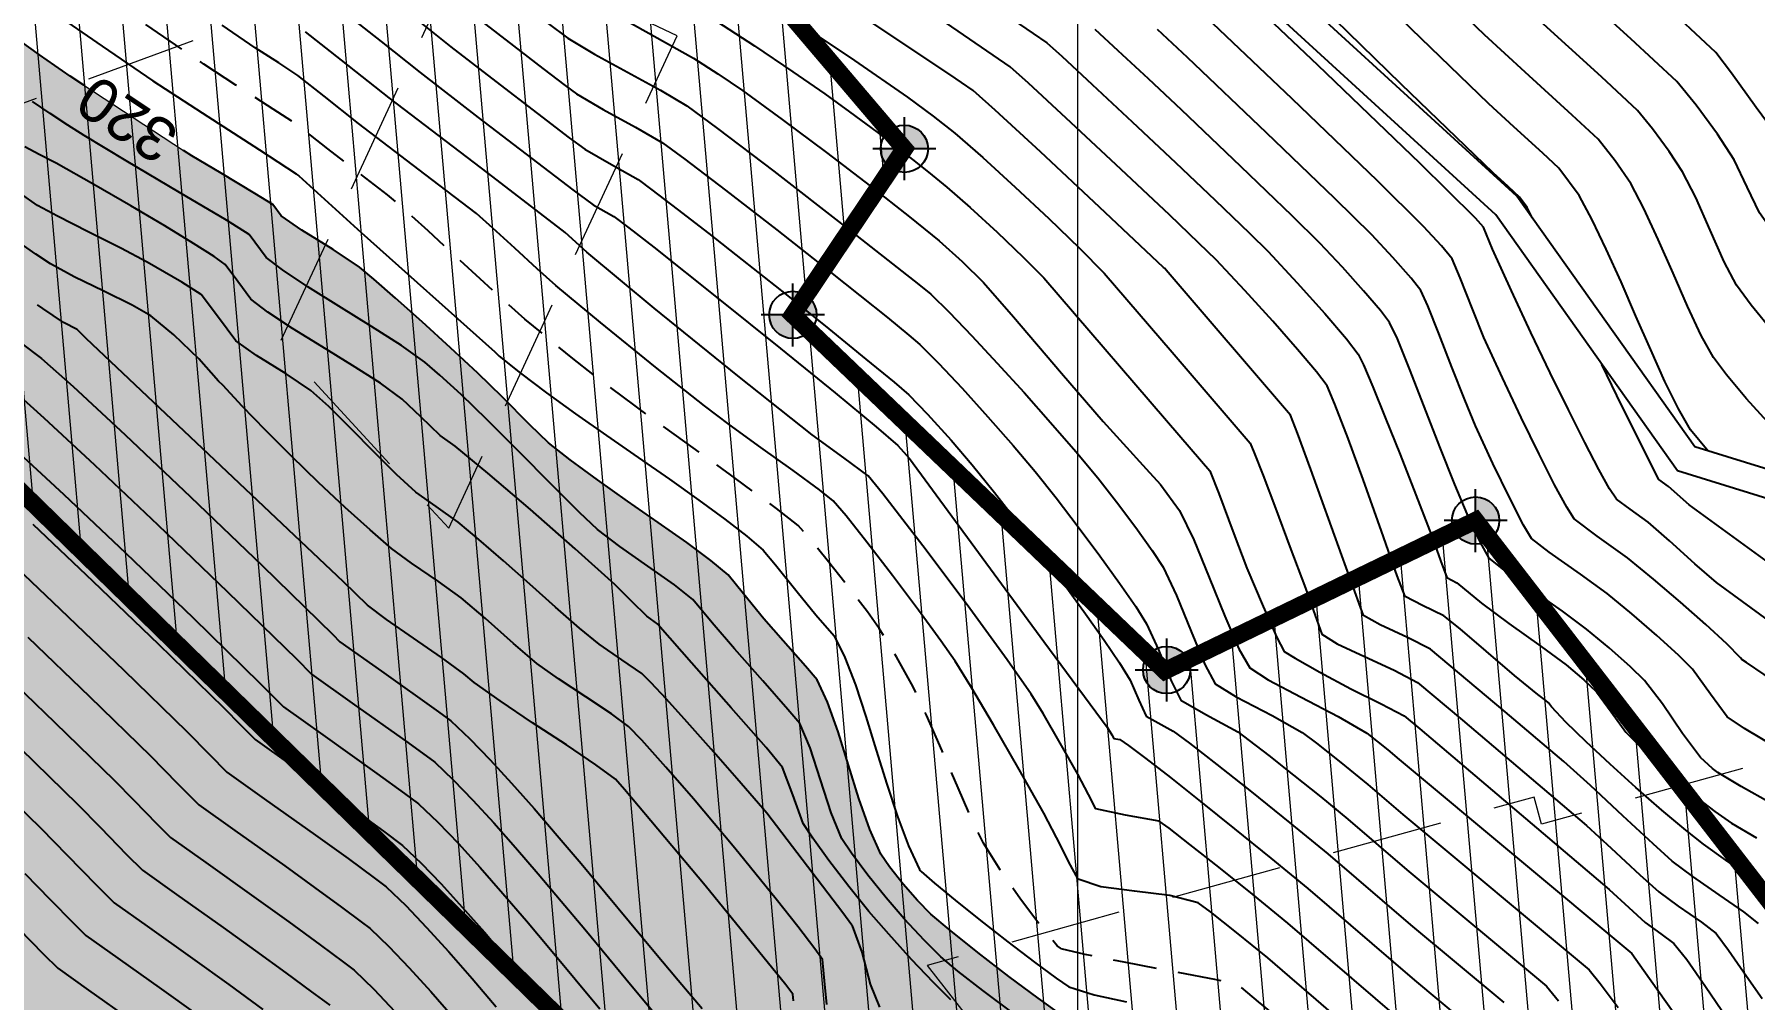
# Model space of a CAD drawing. Header units: metres. Extents: x 62264 to 62602, y 108404 to 109101.
# Drawn here: x 62370.22 to 62419.33, y 108709.6 to 108737.16 of the extents above; entities that cross this region are included whole.
import ezdxf
from ezdxf.enums import TextEntityAlignment as Align

# ---------------------------------------------------------------- set-up
doc = ezdxf.new("R2010")
doc.units = ezdxf.units.M
doc.header["$MEASUREMENT"] = 0
doc.linetypes.add('NASCOSTA', pattern=[9.525, 6.35, -3.175])
doc.linetypes.add('TRATTEGGIATA2', pattern=[0.375, 0.25, -0.125])
for name, color, linetype, lineweight in [('0__Symbol', 7, 'Continuous', 25), ('0_Col__Red_0.50', 14, 'Continuous', 50), ('0_Hatch', 2, 'Continuous', 9)]:
    doc.layers.add(name, color=color, linetype=linetype, lineweight=lineweight)
for name, color, linetype in [('colore lago', 131, 'Continuous'), ('coordinate', 2, 'Continuous'), ('curve livello 1m', 2, 'Continuous'), ('curve livello 5m', 7, 'Continuous'), ('LIN018CO', 6, 'Continuous'), ('LINCOLO-ROSSO-025', 10, 'Continuous'), ('Strade', 7, 'Continuous')]:
    doc.layers.add(name, color=color, linetype=linetype)
doc.layers.add('Colori bordi', color=5, linetype='Continuous', plot=False)
doc.styles.add('ARIAL', font='arial.ttf')

# ---------------------------------------------------------------- blocks, each defined once
blk = doc.blocks.new('CONTORNO')
at = {"layer": 'LINCOLO-ROSSO-025', "linetype": 'NASCOSTA', "lineweight": 0, "ltscale": 0.5, "flags": 128}
blk.add_lwpolyline([(26.165, -94.334), (25.446, -93.474), (-6.877, 42.135), (-4.985, 41.623), (-4.907, 41.912), (-5.109, 41.967), (-4.481, 44.283), (-5.968, 44.686), (9.426, 101.471, 0.76503), (-27.561, 123.114), (-31.83, 118.918, 0.278191), (-69.079, 126.141), (-85.83, 120.005), (-86.105, 120.756), (-102.99, 114.571), (-98.153, 109.314), (-85.2, 114.059), (-84.427, 113.219), (-89.144, 103.05), (-84.307, 97.793), (-77.785, 111.855), (-78.51, 112.191), (-77.184, 115.052, -0.198912), (-74.368, 117.643), (-67.474, 120.163, -0.281645), (-36.074, 114.45, 0.175507), (-40.663, 100.044), (-40.374, 92.645, 0.034114), (-43.469, 92.01), (-53.105, 89.338), (-53.319, 90.109), (-70.647, 85.303), (-66.249, 79.674), (-52.956, 83.36), (-52.253, 82.461), (-57.773, 72.704), (-53.908, 67.757), (-53.375, 67.075), (-47.588, 77.303), (-45.683, 80.67), (-46.38, 81.064), (-46.314, 81.181, -0.14195), (-42.731, 84.682), (-41.604, 85.286, -0.165813), (-34.47, 86.461, -0.072308), (-29.805, 84.968), (-22.578, 81.44), (16.586, -82.868), (15.866, -82.007), (19.27, -96.287), (18.407, -96.98), (19.153, -100.108), (27.051, -106.511), (29.932, -105.824), (28.44, -103.877), (26.165, -94.334)], format="xyb", close=True, dxfattribs=at)
blk = doc.blocks.new('LEV_PLAN')
h = blk.add_hatch(color=256)
h.dxf.hatch_style = 1
h.paths.add_polyline_path([(-0.135, 0), (0, 0), (0, 0.135, 0.414214)])
h.paths.add_polyline_path([(0, 0), (0, -0.135, 0.414214), (0.135, 0)])
for p, q in [((0, -0.18), (0, 0.18)), ((-0.18, 0), (0.18, 0))]:
    blk.add_line(p, q)
blk.add_circle((0, 0), 0.135)
at = {"lineweight": 30, "flags": 106}
blk.add_attdef('VALUE', text='', height=0.25, dxfattribs=at).set_placement((0, 0.3), align=Align.BOTTOM_CENTER)

msp = doc.modelspace()

# ---------------------------------------------------------------- hatches: boundary and pattern name
at = {"layer": '0_Hatch'}
h = msp.add_hatch(dxfattribs=at)
h.set_pattern_fill('ANSI31', color=80, scale=10, angle=50)
h.paths.add_polyline_path([(62461.573, 108657.106), (62469.287, 108673.52), (62447.136, 108677.206), (62422.066, 108695.24), (62427.603, 108702.225), (62411.363, 108723.278), (62402.491, 108718.984), (62391.87, 108729.152), (62395.054, 108733.894), (62378.537, 108753.334), (62360.975, 108748.063), (62354.234, 108739.358), (62410.968, 108683.883), (62448.728, 108660.35), (62450.64, 108661.812), (62451.148, 108664.314), (62456.414, 108662.941), (62458.266, 108662.184), (62459.322, 108661.386), (62460.2, 108659.93)])
at = {"layer": 'colore lago', "linetype": 'Continuous', "lineweight": 0}
msp.add_hatch(color=256, dxfattribs=at).paths.add_polyline_path([(62424.984, 108653.069), (62419.433, 108652.547), (62413.953, 108651.637), (62408.529, 108650.359), (62403.21, 108648.764), (62398.021, 108646.797), (62392.955, 108644.487), (62388.067, 108641.873), (62383.347, 108638.914), (62379.143, 108635.919), (62374.987, 108632.528), (62370.912, 108628.752), (62367.864, 108625.55), (62364.577, 108621.72), (62361.992, 108618.302), (62358.884, 108613.699), (62356.087, 108608.883), (62353.615, 108603.924), (62351.491, 108598.79), (62349.698, 108593.52), (62348.257, 108588.148), (62347.162, 108582.699), (62346.433, 108577.206), (62346.076, 108571.827), (62346.067, 108566.27), (62346.414, 108560.708), (62347.156, 108555.214), (62348.241, 108549.757), (62349.108, 108546.543), (62347.868, 108543.897), (62343.805, 108542.34), (62343.071, 108542.931), (62342.215, 108543.399), (62341.494, 108543.605), (62340.731, 108543.397), (62339.788, 108542.895), (62338.814, 108542.367), (62337.958, 108542.081), (62337.463, 108542.167), (62336.538, 108542.374), (62334.253, 108542.969), (62331.322, 108543.785), (62328.139, 108544.685), (62325.098, 108545.533), (62322.593, 108546.195), (62321.848, 108546.361), (62320.984, 108546.545), (62320.474, 108546.666), (62319.859, 108546.963), (62319.103, 108547.335), (62317.961, 108547.824), (62316.581, 108548.386), (62315.066, 108548.989), (62313.523, 108549.599), (62312.055, 108550.183), (62310.769, 108550.711), (62309.769, 108551.147), (62309.112, 108551.475), (62308.074, 108552.131), (62305.134, 108553.829), (62301.974, 108555.846), (62300, 108557.145), (62300, 108746.102), (62331.882, 108763.679), (62334.507, 108761.512), (62338.392, 108758.6), (62343.084, 108755.721), (62348.103, 108752.428), (62352.959, 108748.821), (62356.982, 108746.672), (62361.491, 108743.204), (62364.809, 108741.018), (62364.85, 108740.982), (62366.701, 108739.452), (62368.7, 108737.832), (62369.305, 108737.355), (62369.749, 108737.014), (62370.359, 108736.582), (62371.24, 108735.973), (62371.627, 108735.711), (62374.472, 108733.847), (62374.708, 108733.696), (62375.544, 108733.194), (62376.513, 108732.622), (62377.024, 108732.307), (62377.264, 108731.984), (62377.853, 108731.572), (62378.743, 108731.016), (62379.493, 108730.514), (62379.904, 108730.173), (62380.53, 108729.628), (62381.289, 108728.95), (62382.099, 108728.213), (62382.879, 108727.488), (62383.568, 108726.81), (62384.361, 108726.013), (62384.891, 108725.5), (62385.513, 108725.007), (62386.29, 108724.44), (62387.153, 108723.834), (62388.028, 108723.224), (62388.845, 108722.646), (62389.533, 108722.136), (62390.019, 108721.728), (62390.461, 108721.189), (62391.046, 108720.467), (62391.593, 108719.84), (62392.228, 108719.121), (62392.561, 108718.731), (62392.862, 108718.087), (62393.16, 108717.245), (62393.458, 108716.296), (62393.758, 108715.335), (62394.064, 108714.455), (62394.378, 108713.747), (62394.629, 108713.387), (62395.018, 108712.892), (62395.432, 108712.426), (62395.814, 108712.034), (62396.33, 108711.596), (62397.152, 108710.938), (62398.032, 108710.258), (62398.87, 108709.636), (62399.584, 108709.126), (62399.96, 108708.881), (62400.685, 108708.661), (62401.612, 108708.484), (62402.549, 108708.306), (62403.305, 108708.084), (62403.979, 108707.68), (62404.973, 108707.002), (62405.674, 108706.477), (62406.299, 108705.979), (62406.659, 108705.658), (62407.074, 108705.014), (62407.565, 108704.234), (62408.06, 108703.631), (62408.444, 108703.148), (62408.613, 108702.358), (62408.809, 108701.374), (62409.055, 108700.585), (62409.399, 108699.598), (62409.737, 108698.707), (62410.053, 108697.961), (62410.417, 108697.156), (62410.768, 108696.423), (62411.044, 108695.894), (62411.352, 108695.436), (62411.941, 108694.585), (62412.688, 108693.536), (62413.24, 108692.756), (62413.64, 108692.028), (62414.101, 108691.1), (62414.582, 108690.096), (62415.042, 108689.143), (62415.44, 108688.363), (62415.735, 108687.883), (62416.22, 108687.475), (62417.091, 108686.877), (62417.986, 108686.309), (62418.762, 108685.857), (62419.277, 108685.61), (62419.98, 108685.523), (62420.747, 108685.436), (62421.269, 108685.254), (62422.042, 108684.935), (62422.834, 108684.575), (62423.302, 108684.318), (62424.281, 108683.305), (62425.656, 108681.875), (62426.449, 108681.066), (62427.156, 108680.351), (62427.673, 108679.833), (62427.895, 108679.62), (62428.432, 108679.384), (62429.04, 108678.92), (62429.869, 108678.212), (62430.484, 108677.629), (62430.843, 108677.243), (62431.218, 108676.364), (62431.557, 108675.296), (62431.913, 108674.527), (62432.355, 108674.247), (62432.858, 108673.942), (62433.455, 108673.231), (62434.097, 108672.326), (62434.701, 108671.601), (62435.197, 108671.28), (62435.685, 108671.01), (62436.144, 108670.755), (62436.707, 108670.388), (62437.492, 108669.855), (62438.358, 108669.253), (62439.162, 108668.678), (62440.078, 108667.996), (62441.13, 108667.19), (62442.002, 108666.501), (62442.908, 108665.758), (62443.789, 108665.021), (62444.562, 108664.359), (62445.144, 108663.844), (62445.453, 108663.547), (62446.014, 108662.665), (62446.501, 108661.941), (62447.153, 108661.7), (62448.876, 108661.081), (62447.183, 108652.749), (62446.943, 108651.566), (62441.595, 108652.495), (62436.09, 108653.04), (62430.527, 108653.236)])

# ---------------------------------------------------------------- linework, layer by layer
at = {"layer": '0_Col__Red_0.50', "color": 80, "const_width": 0.5}
msp.add_lwpolyline([(62461.573, 108657.106), (62469.287, 108673.52), (62447.136, 108677.206), (62422.066, 108695.24), (62427.603, 108702.225), (62411.363, 108723.278), (62402.491, 108718.984), (62391.87, 108729.152), (62395.054, 108733.894), (62378.537, 108753.334), (62360.975, 108748.063), (62354.234, 108739.358), (62410.968, 108683.883), (62448.728, 108660.35), (62450.64, 108661.812), (62451.148, 108664.314), (62456.414, 108662.941), (62458.266, 108662.184), (62459.322, 108661.386), (62460.2, 108659.93), (62461.573, 108657.106)], dxfattribs=at)
at = {"layer": 'Colori bordi', "linetype": 'Continuous', "lineweight": 0, "flags": 128}
msp.add_lwpolyline([(62369.749, 108737.014), (62370.359, 108736.582), (62371.24, 108735.973), (62371.627, 108735.711), (62374.472, 108733.847), (62374.708, 108733.696), (62375.544, 108733.194), (62376.513, 108732.622), (62377.024, 108732.307), (62377.264, 108731.984), (62377.853, 108731.572), (62378.743, 108731.016), (62379.493, 108730.514), (62379.904, 108730.173), (62380.53, 108729.628), (62381.289, 108728.95), (62382.099, 108728.213), (62382.879, 108727.488), (62383.568, 108726.81), (62384.361, 108726.013), (62384.891, 108725.5), (62385.513, 108725.007), (62386.29, 108724.44), (62387.153, 108723.834), (62388.028, 108723.224), (62388.845, 108722.646), (62389.533, 108722.136), (62390.019, 108721.728), (62390.019, 108721.728), (62390.461, 108721.189), (62391.046, 108720.467), (62391.593, 108719.84), (62392.228, 108719.121), (62392.561, 108718.731), (62392.862, 108718.087), (62393.16, 108717.245), (62393.458, 108716.296), (62393.758, 108715.335), (62394.064, 108714.455), (62394.378, 108713.747), (62394.629, 108713.387), (62395.018, 108712.892), (62395.432, 108712.426), (62395.814, 108712.034), (62396.33, 108711.596), (62397.152, 108710.938), (62398.032, 108710.258), (62398.87, 108709.636), (62399.584, 108709.126)], dxfattribs=at)
at = {"layer": 'coordinate', "linetype": 'Continuous', "lineweight": 0}
msp.add_line((62400, 108767.618), (62400, 108626.056), dxfattribs=at)
at = {"layer": 'curve livello 1m', "color": 152, "linetype": 'TRATTEGGIATA2', "ltscale": 5, "flags": 128}
msp.add_lwpolyline([(62449.409, 108663.703), (62444.734, 108667.217), (62444.734, 108667.217), (62443.954, 108667.783), (62443.429, 108668.028), (62442.969, 108668.248), (62442.969, 108668.248), (62442.47, 108668.783), (62441.977, 108669.175), (62441.124, 108669.816), (62440.102, 108670.575), (62439.103, 108671.321), (62438.32, 108671.922), (62438.32, 108671.922), (62437.534, 108672.562), (62437.08, 108672.956), (62437.08, 108672.956), (62436.692, 108673.419), (62436.139, 108674.141), (62435.492, 108675.027), (62434.819, 108675.983), (62434.191, 108676.913), (62434.191, 108676.913), (62434.183, 108676.926), (62434.135, 108676.968), (62433.554, 108677.536), (62432.857, 108678.242), (62432.184, 108678.923), (62431.677, 108679.412), (62431.677, 108679.412), (62430.841, 108680.147), (62429.964, 108680.89), (62429.133, 108681.568), (62428.437, 108682.108), (62427.967, 108682.438), (62427.967, 108682.438), (62427.85, 108682.49), (62427.362, 108682.981), (62426.953, 108683.405), (62426.568, 108683.805), (62426.568, 108683.805), (62425.763, 108684.619), (62425.037, 108685.346), (62424.499, 108685.878), (62424.256, 108686.107), (62424.256, 108686.107), (62423.838, 108686.33), (62423.033, 108686.718), (62422.083, 108687.153), (62422.083, 108687.153), (62421.201, 108687.532), (62420.659, 108687.741), (62420.659, 108687.741), (62419.96, 108687.849), (62419.097, 108687.916), (62418.267, 108687.984), (62417.665, 108688.094), (62417.665, 108688.094), (62417.563, 108688.156), (62417.547, 108688.17), (62417.258, 108688.62), (62416.882, 108689.325), (62416.442, 108690.213), (62415.962, 108691.213), (62415.465, 108692.25), (62414.976, 108693.254), (62414.519, 108694.151), (62414.116, 108694.869), (62414.116, 108694.869), (62413.888, 108695.19), (62413.731, 108695.42), (62413.447, 108696.014), (62412.957, 108697.086), (62412.957, 108697.086), (62412.542, 108698.014), (62412.149, 108698.906), (62411.838, 108699.625), (62411.669, 108700.032), (62411.669, 108700.032), (62411.493, 108700.551), (62411.338, 108701.075), (62411.338, 108701.075), (62411.14, 108702.019), (62410.936, 108703.116), (62410.783, 108703.767), (62410.783, 108703.767), (62410.46, 108704.208), (62409.848, 108704.939), (62409.171, 108705.744), (62408.647, 108706.405), (62408.195, 108707.116), (62407.772, 108707.467), (62406.911, 108708.146), (62405.935, 108708.914), (62405.164, 108709.532), (62404.859, 108709.794), (62404.558, 108710.033), (62403.965, 108710.163), (62402.733, 108710.397), (62401.329, 108710.662), (62400.217, 108710.883), (62399.534, 108711.046), (62399.508, 108711.064), (62399.419, 108711.135), (62398.941, 108711.7), (62398.366, 108712.469), (62397.791, 108713.304), (62397.315, 108714.068), (62396.999, 108714.708), (62396.588, 108715.641), (62396.135, 108716.7), (62395.69, 108717.718), (62395.307, 108718.531), (62394.833, 108719.384), (62394.335, 108720.199), (62394, 108720.666), (62393.527, 108721.291), (62392.891, 108722.096), (62392.334, 108722.781), (62392.022, 108723.139), (62391.403, 108723.624), (62390.228, 108724.482), (62388.787, 108725.522), (62387.371, 108726.549), (62386.269, 108727.371), (62385.592, 108727.906), (62384.834, 108728.52), (62384.222, 108729.031), (62383.639, 108729.546), (62382.938, 108730.185), (62382.188, 108730.877), (62381.454, 108731.553), (62380.802, 108732.145), (62380.301, 108732.582), (62379.555, 108733.154), (62378.591, 108733.891), (62378.094, 108734.284), (62377.713, 108734.585), (62377.036, 108735.03), (62375.97, 108735.715), (62375.055, 108736.311), (62373.009, 108737.706), (62371.181, 108738.986), (62370.681, 108739.355), (62370.133, 108739.77), (62369.655, 108740.145), (62369.247, 108740.473), (62368.148, 108741.404), (62366.867, 108742.513), (62365.789, 108743.468)], dxfattribs=at)
at = {"layer": 'curve livello 1m', "flags": 128}
for points in [[(62394.831, 108739.866), (62399.124, 108736.918), (62399.55, 108736.536), (62400.418, 108735.733), (62401.556, 108734.669), (62402.793, 108733.504), (62402.793, 108733.504), (62403.928, 108732.424), (62404.908, 108731.482), (62405.439, 108730.96), (62405.439, 108730.96), (62406.269, 108730.071), (62407.055, 108729.195), (62407.677, 108728.469), (62408.014, 108728.03), (62408.014, 108728.03), (62408.16, 108727.723), (62408.427, 108727.095), (62408.786, 108726.219), (62409.206, 108725.168), (62409.66, 108724.013), (62410.118, 108722.827), (62410.118, 108722.827), (62410.365, 108722.137), (62410.543, 108721.648), (62410.543, 108721.648), (62410.831, 108721.503), (62411.532, 108720.915), (62412.313, 108720.342), (62413.237, 108719.685), (62413.949, 108719.159), (62413.949, 108719.159), (62414.456, 108718.73), (62414.817, 108718.39), (62414.817, 108718.39), (62415.234, 108717.817), (62415.656, 108717.233), (62415.656, 108717.233), (62416.197, 108716.689), (62416.971, 108715.978), (62417.745, 108715.313), (62417.745, 108715.313), (62418.195, 108714.972), (62418.674, 108714.639), (62418.674, 108714.639), (62419.386, 108714.218)], [(62419.723, 108720.422), (62418.238, 108721.505), (62417.618, 108722.045), (62416.903, 108722.697), (62416.286, 108723.234), (62415.777, 108723.6), (62415.385, 108723.889), (62415.189, 108724.187), (62414.88, 108724.739), (62414.481, 108725.503), (62414.011, 108726.436), (62413.492, 108727.497), (62412.943, 108728.644), (62412.387, 108729.835), (62411.843, 108731.028), (62411.588, 108731.657), (62411.36, 108731.918), (62409.777, 108733.475), (62406.856, 108736.284), (62403.472, 108739.503)], [(62429.349, 108721.53), (62429.122, 108721.802), (62428.82, 108722.171), (62428.768, 108722.239), (62428.29, 108722.793), (62427.74, 108723.399), (62427.285, 108723.87), (62426.721, 108724.438), (62426.218, 108724.932), (62423.681, 108727.249), (62422.979, 108727.894), (62422.315, 108728.608), (62421.618, 108729.391), (62420.936, 108730.187), (62420.318, 108730.936), (62419.813, 108731.582), (62419.47, 108732.065), (62419.117, 108732.801), (62418.75, 108733.581), (62418.265, 108734.316), (62417.656, 108735.144), (62417.105, 108735.818), (62415.794, 108737.039), (62413.415, 108739.201)], [(62412.978, 108731.925), (62412.838, 108732.219), (62412.621, 108732.515), (62412.296, 108732.814), (62411.861, 108733.211), (62409.24, 108735.742), (62406.218, 108738.691)], [(62421.922, 108724.052), (62419.695, 108726.1), (62419.098, 108726.757), (62418.527, 108727.436), (62418.154, 108727.932), (62417.807, 108728.562), (62417.416, 108729.398), (62417, 108730.344), (62416.579, 108731.306), (62416.17, 108732.189), (62415.794, 108732.9), (62415.349, 108733.552), (62414.863, 108734.166), (62414.121, 108734.858), (62412.774, 108736.082), (62411.614, 108737.147), (62409.805, 108738.892)], [(62420.107, 108718.54), (62419.096, 108719.225), (62418.966, 108719.305), (62418.927, 108719.359), (62418.533, 108719.754), (62417.935, 108720.306), (62417.213, 108720.946), (62416.443, 108721.605), (62415.702, 108722.215), (62414.838, 108722.836), (62414.173, 108723.327), (62413.964, 108723.658), (62413.619, 108724.298), (62413.175, 108725.175), (62412.667, 108726.217), (62412.131, 108727.352), (62411.602, 108728.508), (62411.283, 108729.292), (62410.927, 108730.207), (62410.695, 108730.75), (62410.391, 108731.119), (62409.879, 108731.678), (62408.56, 108732.976), (62406.124, 108735.319), (62403.302, 108738.003)], [(62432.841, 108719.602), (62431.397, 108721.289), (62431.397, 108721.289), (62430.521, 108722.336), (62429.847, 108723.161), (62429.731, 108723.313), (62429.271, 108723.856), (62428.663, 108724.549), (62428.015, 108725.272), (62427.434, 108725.903), (62424.656, 108728.702), (62424.45, 108728.904), (62423.673, 108729.809), (62422.215, 108731.548), (62420.513, 108733.599), (62419.994, 108734.239), (62419.376, 108735.076), (62418.67, 108736.054), (62418.226, 108736.644), (62416.631, 108738.13)], [(62370.713, 108737.811), (62372.146, 108736.821), (62373.593, 108735.84), (62373.593, 108735.84), (62375.001, 108734.923), (62376.643, 108733.869), (62377.685, 108733.183), (62377.685, 108733.183), (62377.712, 108733.161), (62377.765, 108733.121), (62379.549, 108731.505), (62383.363, 108728.098), (62383.488, 108727.975), (62384.098, 108727.482), (62384.836, 108726.927), (62385.666, 108726.33), (62386.551, 108725.707), (62387.457, 108725.077), (62388.346, 108724.456), (62389.183, 108723.864), (62389.931, 108723.318), (62390.556, 108722.835), (62391.021, 108722.433), (62391.021, 108722.433), (62391.372, 108722.011), (62391.989, 108721.243), (62392.528, 108720.582), (62392.528, 108720.582), (62393.052, 108719.982), (62393.355, 108719.365), (62393.655, 108718.581), (62393.954, 108717.683), (62394.253, 108716.722), (62394.554, 108715.751), (62394.859, 108714.824), (62395.169, 108713.992), (62395.485, 108713.308), (62395.485, 108713.308), (62395.506, 108713.281), (62395.531, 108713.254), (62395.91, 108712.925), (62396.501, 108712.439), (62397.226, 108711.858), (62398.009, 108711.245), (62398.77, 108710.661), (62398.77, 108710.661), (62399.39, 108710.205), (62399.747, 108709.963), (62399.747, 108709.963), (62400.473, 108709.728), (62401.4, 108709.536)], [(62381.247, 108737.488), (62382.105, 108736.807), (62382.105, 108736.807), (62383.39, 108735.812), (62384.575, 108734.901), (62385.482, 108734.212), (62385.931, 108733.88), (62385.931, 108733.88), (62386.694, 108733.446), (62387.453, 108733.013), (62387.453, 108733.013), (62387.848, 108732.724), (62388.567, 108732.175), (62389.472, 108731.474), (62390.425, 108730.726), (62390.425, 108730.726), (62391.677, 108729.731), (62392.893, 108728.754), (62393.958, 108727.889), (62394.759, 108727.228), (62395.181, 108726.865), (62395.181, 108726.865), (62395.717, 108726.316), (62396.388, 108725.576), (62396.994, 108724.867), (62396.994, 108724.867), (62397.627, 108724.078), (62398.293, 108723.222), (62398.965, 108722.336), (62399.618, 108721.456), (62400.225, 108720.618), (62400.758, 108719.858), (62401.193, 108719.211), (62401.503, 108718.715), (62401.503, 108718.715), (62401.749, 108718.149), (62401.962, 108717.687), (62401.962, 108717.687), (62402.727, 108717.26), (62403.194, 108716.918), (62403.975, 108716.312), (62404.965, 108715.527), (62406.057, 108714.648), (62407.145, 108713.758), (62407.145, 108713.758), (62409.508, 108711.73), (62412.168, 108709.51)], [(62382.984, 108737.537), (62383.892, 108736.833), (62384.73, 108736.189), (62385.371, 108735.701), (62385.689, 108735.467), (62385.689, 108735.467), (62386.459, 108735.016), (62387.382, 108734.515), (62388.148, 108734.066), (62388.148, 108734.066), (62388.785, 108733.6), (62389.947, 108732.713), (62391.41, 108731.579), (62392.948, 108730.372), (62392.948, 108730.372), (62393.785, 108729.706), (62394.568, 108729.074), (62395.178, 108728.575), (62395.494, 108728.305), (62395.494, 108728.305), (62396.027, 108727.772), (62396.702, 108727.056), (62397.438, 108726.244), (62398.159, 108725.423), (62398.784, 108724.68), (62398.784, 108724.68), (62399.386, 108723.925), (62400.019, 108723.101), (62400.639, 108722.269), (62401.2, 108721.49), (62401.659, 108720.824), (62401.971, 108720.331), (62401.971, 108720.331), (62402.312, 108719.584), (62402.668, 108718.699), (62402.946, 108718.148), (62402.946, 108718.148), (62403.661, 108717.74), (62404.571, 108717.243), (62404.571, 108717.243), (62404.903, 108716.999), (62405.459, 108716.568), (62406.164, 108716.009), (62406.942, 108715.383), (62407.717, 108714.749), (62407.717, 108714.749), (62409.399, 108713.305), (62413.385, 108709.979), (62413.726, 108709.561)], [(62386.872, 108737.691), (62389.034, 108736.48), (62389.728, 108736.035), (62390.43, 108735.557), (62390.43, 108735.557), (62391.566, 108734.732), (62392.83, 108733.788), (62394.088, 108732.827), (62395.204, 108731.952), (62396.045, 108731.267), (62396.045, 108731.267), (62396.702, 108730.675), (62397.316, 108730.077), (62397.316, 108730.077), (62398.168, 108729.099), (62399.54, 108727.488), (62400.731, 108726.105), (62400.731, 108726.105), (62401.298, 108725.479), (62401.959, 108724.757), (62402.363, 108724.307), (62402.363, 108724.307), (62402.907, 108723.564), (62403.314, 108722.731), (62403.76, 108721.654), (62404.203, 108720.545), (62404.602, 108719.614), (62404.914, 108719.072), (62404.914, 108719.072), (62405.437, 108718.732), (62406.387, 108718.231), (62407.436, 108717.684), (62408.258, 108717.208), (62408.258, 108717.208), (62408.86, 108716.731), (62409.181, 108716.455), (62415.82, 108710.916), (62415.823, 108710.912), (62416.164, 108710.432), (62419.726, 108705.408)], [(62391.824, 108737.628), (62393.633, 108736.416), (62395.143, 108735.37), (62395.143, 108735.37), (62395.873, 108734.828), (62396.492, 108734.339), (62396.492, 108734.339), (62397.29, 108733.642), (62398.218, 108732.799), (62399.174, 108731.904), (62400.056, 108731.054), (62400.76, 108730.345), (62400.76, 108730.345), (62402.698, 108728.091), (62404.926, 108725.49), (62405.041, 108725.213), (62405.294, 108724.56), (62405.647, 108723.631), (62406.063, 108722.525), (62406.503, 108721.342), (62406.503, 108721.342), (62406.781, 108720.568), (62406.976, 108720.031), (62406.976, 108720.031), (62407.415, 108719.758), (62408.191, 108719.396), (62409.041, 108719.006), (62409.704, 108718.651), (62409.704, 108718.651), (62410.992, 108717.572), (62414.532, 108714.567), (62415.238, 108713.921), (62416.052, 108713.162), (62416.592, 108712.674), (62416.592, 108712.674), (62417.15, 108712.265), (62417.81, 108711.805), (62418.232, 108711.484), (62418.232, 108711.484), (62418.587, 108711.007), (62419.093, 108710.262), (62419.545, 108709.632)], [(62419.437, 108711.767), (62419.017, 108712.099), (62418.322, 108712.586), (62417.57, 108713.111), (62416.977, 108713.554), (62416.429, 108714.043), (62415.57, 108714.841), (62414.641, 108715.706), (62413.884, 108716.396), (62412.211, 108717.816), (62410.08, 108719.602), (62409.421, 108719.942), (62408.637, 108720.298), (62408.165, 108720.57), (62407.545, 108722.279), (62406.663, 108724.74), (62406.274, 108725.775), (62406.075, 108726.283), (62402.584, 108730.36), (62402.478, 108730.481), (62402.453, 108730.505), (62400.622, 108732.23), (62398.936, 108733.806), (62397.651, 108734.995), (62397.02, 108735.56), (62396.354, 108736.017), (62393.652, 108737.82)], [(62419.865, 108712.741), (62419.066, 108713.196), (62418.505, 108713.578), (62417.874, 108714.037), (62417.361, 108714.433), (62416.676, 108715.009), (62415.939, 108715.654), (62415.202, 108716.321), (62414.518, 108716.96), (62413.942, 108717.522), (62413.526, 108717.959), (62413.447, 108718.068), (62413.365, 108718.14), (62413.137, 108718.305), (62412.475, 108718.852), (62411.665, 108719.547), (62410.92, 108720.183), (62410.455, 108720.552), (62409.844, 108720.853), (62409.354, 108721.109), (62409.127, 108721.694), (62408.673, 108722.977), (62408.153, 108724.454), (62407.729, 108725.618), (62407.344, 108726.599), (62407.121, 108727.123), (62406.823, 108727.521), (62406.281, 108728.165), (62405.573, 108728.971), (62404.773, 108729.851), (62403.958, 108730.72), (62403.462, 108731.204), (62402.623, 108732.004), (62401.089, 108733.449), (62399.677, 108734.769), (62398.6, 108735.765), (62398.072, 108736.239), (62395.593, 108737.942)], [(62425.867, 108722.85), (62422.868, 108725.589), (62421.337, 108726.997), (62420.61, 108727.789), (62419.867, 108728.647), (62419.228, 108729.43), (62418.812, 108729.999), (62418.46, 108730.67), (62418.059, 108731.573), (62417.649, 108732.499), (62417.272, 108733.24), (62416.892, 108733.816), (62416.415, 108734.464), (62415.984, 108734.992), (62414.958, 108735.949), (62413.095, 108737.641)], [(62407.452, 108709.05), (62406.81, 108709.598), (62406.06, 108710.248), (62405.43, 108710.785), (62404.532, 108711.517), (62403.795, 108712.101), (62403.442, 108712.362), (62402.637, 108712.57), (62401.621, 108712.692), (62400.66, 108712.816), (62400.02, 108713.032), (62399.802, 108713.431), (62399.394, 108714.229), (62399.034, 108714.917), (62398.332, 108716.168), (62397.598, 108717.444), (62396.95, 108718.542), (62396.506, 108719.259), (62396.096, 108719.846), (62395.461, 108720.715), (62394.718, 108721.707), (62393.985, 108722.664), (62393.388, 108723.415), (62393.023, 108723.845), (62392.627, 108724.155), (62391.876, 108724.704), (62390.955, 108725.368), (62390.05, 108726.025), (62389.345, 108726.551), (62387.944, 108727.657), (62386.375, 108728.93), (62385.107, 108729.987), (62384.573, 108730.464), (62383.929, 108731.056), (62383.307, 108731.627), (62382.837, 108732.043), (62381.367, 108733.17), (62379.469, 108734.62), (62378.492, 108735.395), (62377.741, 108735.987), (62377.191, 108736.345), (62376.518, 108736.782), (62375.576, 108737.424)], [(62409.725, 108708.579), (62406.002, 108711.776), (62404.992, 108712.603), (62404.031, 108713.377), (62403.208, 108714.03), (62402.61, 108714.491), (62402.325, 108714.691), (62401.367, 108714.864), (62400.525, 108715.043), (62400.308, 108715.454), (62400.006, 108716.035), (62399.507, 108716.92), (62399.015, 108717.766), (62398.677, 108718.319), (62397.988, 108719.304), (62396.921, 108720.763), (62395.673, 108722.43), (62394.443, 108724.036), (62394.024, 108724.551), (62393.328, 108725.067), (62392.422, 108725.73), (62390.297, 108727.408), (62387.915, 108729.339), (62385.992, 108730.943), (62385.373, 108731.504), (62383.18, 108733.186), (62380.348, 108735.349), (62378.986, 108736.428), (62377.959, 108737.239)], [(62384.885, 108737.476), (62385.447, 108737.054), (62385.447, 108737.054), (62386.209, 108736.599), (62387.149, 108736.085), (62388.087, 108735.572), (62388.843, 108735.119), (62388.843, 108735.119), (62389.723, 108734.475), (62391.328, 108733.251), (62393.347, 108731.685), (62395.471, 108730.018), (62395.471, 108730.018), (62395.807, 108729.745), (62396.333, 108729.226), (62396.98, 108728.554), (62397.706, 108727.773), (62398.47, 108726.931), (62399.231, 108726.073), (62399.946, 108725.245), (62400.573, 108724.494), (62400.573, 108724.494), (62401.111, 108723.813), (62401.659, 108723.082), (62402.131, 108722.421), (62402.439, 108721.948), (62402.439, 108721.948), (62402.822, 108721.139), (62403.239, 108720.11), (62403.629, 108719.165), (62403.93, 108718.61), (62403.93, 108718.61), (62404.53, 108718.243), (62405.551, 108717.713), (62406.414, 108717.226), (62406.414, 108717.226), (62406.821, 108716.919), (62407.515, 108716.369), (62408.288, 108715.74), (62408.288, 108715.74), (62409.29, 108714.88), (62414.603, 108710.447), (62414.916, 108710.055), (62415.431, 108709.373)], [(62419.981, 108716.78), (62419.044, 108717.343), (62418.544, 108717.675), (62418.073, 108718.316), (62417.557, 108719.036), (62417.158, 108719.43), (62416.542, 108719.99), (62415.824, 108720.612), (62415.118, 108721.196), (62414.359, 108721.75), (62413.468, 108722.374), (62412.96, 108722.764), (62412.732, 108723.148), (62412.34, 108723.914), (62411.858, 108724.911), (62411.361, 108725.987), (62411.054, 108726.721), (62410.686, 108727.66), (62410.315, 108728.617), (62410.001, 108729.407), (62409.801, 108729.844), (62409.519, 108730.201), (62409, 108730.791), (62408.399, 108731.439), (62407.342, 108732.478), (62405.392, 108734.354), (62403.133, 108736.504), (62402.284, 108737.302)], [(62398.238, 108709.151), (62397.294, 108709.854), (62396.585, 108710.408), (62396.096, 108710.813), (62395.631, 108711.281), (62395.051, 108711.907), (62394.53, 108712.504), (62394.012, 108713.151), (62393.546, 108713.774), (62393.271, 108714.186), (62392.962, 108714.934), (62392.663, 108715.871), (62392.367, 108716.789), (62392.07, 108717.48), (62391.73, 108717.886), (62391.016, 108718.696), (62390.203, 108719.616), (62389.564, 108720.352), (62389.018, 108721.022), (62388.494, 108721.438), (62387.729, 108721.978), (62386.929, 108722.54), (62386.294, 108723.026), (62385.778, 108723.512), (62384.978, 108724.31), (62384.045, 108725.249), (62383.133, 108726.161), (62382.396, 108726.878), (62381.79, 108727.432), (62381.361, 108727.803), (62380.692, 108728.274), (62379.838, 108728.823), (62378.912, 108729.401), (62378.027, 108729.955), (62377.295, 108730.435), (62376.831, 108730.792), (62376.343, 108731.449), (62375.698, 108731.854), (62374.36, 108732.647), (62372.837, 108733.546), (62371.634, 108734.272), (62371.17, 108734.569), (62370.668, 108734.899), (62370.163, 108735.243)], [(62396.379, 108709.593), (62395.885, 108710.083), (62395.258, 108710.745), (62394.607, 108711.462), (62394.043, 108712.115), (62393.464, 108712.831), (62392.899, 108713.567), (62392.436, 108714.204), (62392.164, 108714.625), (62391.868, 108715.446), (62391.579, 108716.229), (62391.104, 108716.795), (62390.108, 108717.925), (62388.973, 108719.21), (62388.081, 108720.237), (62388.017, 108720.316), (62387.697, 108720.551), (62387.275, 108720.967), (62386.79, 108721.448), (62385.658, 108722.472), (62384.379, 108723.595), (62383.165, 108724.632), (62382.23, 108725.398), (62381.796, 108725.706), (62381.248, 108726.238), (62380.72, 108726.748), (62380.093, 108727.198), (62379.295, 108727.71), (62378.426, 108728.245), (62377.586, 108728.763), (62376.877, 108729.228), (62376.398, 108729.6), (62376.026, 108730.102), (62375.661, 108730.591), (62375.351, 108730.814), (62374.754, 108731.194), (62373.936, 108731.692), (62372.966, 108732.266), (62371.91, 108732.877), (62370.835, 108733.484), (62370.353, 108733.732), (62369.939, 108733.947)], [(62394.349, 108709.382), (62394.084, 108710.039), (62393.849, 108710.952), (62393.573, 108711.707), (62393.555, 108711.726), (62393.295, 108712.074), (62391.127, 108714.917), (62391.012, 108715.056), (62390.275, 108715.907), (62389.538, 108716.746), (62388.85, 108717.52), (62388.258, 108718.174), (62387.811, 108718.656), (62387.557, 108718.911), (62386.991, 108719.303), (62386.339, 108719.746), (62385.777, 108720.207), (62385.098, 108720.8), (62384.356, 108721.461), (62383.608, 108722.129), (62382.908, 108722.741), (62382.313, 108723.233), (62381.683, 108723.679), (62381.104, 108724.092), (62380.554, 108724.594), (62379.913, 108725.233), (62379.247, 108725.911), (62378.623, 108726.531), (62378.107, 108726.994), (62377.401, 108727.471), (62376.553, 108727.993), (62375.964, 108728.408), (62375.468, 108729.079), (62374.98, 108729.733), (62374.428, 108730.086), (62373.434, 108730.66), (62372.684, 108731.054), (62371.751, 108731.526), (62370.877, 108731.969), (62370.307, 108732.278), (62369.815, 108732.615)], [(62392.837, 108709.452), (62392.777, 108710.132), (62392.712, 108710.743), (62392.5, 108711.042), (62392.014, 108711.681), (62391.398, 108712.466), (62390.216, 108713.92), (62389.037, 108715.327), (62388.244, 108716.236), (62387.556, 108717.003), (62387.179, 108717.4), (62386.696, 108717.755), (62385.96, 108718.243), (62385.179, 108718.758), (62384.557, 108719.197), (62383.891, 108719.762), (62383.092, 108720.476), (62382.397, 108721.068), (62381.751, 108721.534), (62380.983, 108722.062), (62380.413, 108722.478), (62379.798, 108723.009), (62379.088, 108723.652), (62378.326, 108724.368), (62377.554, 108725.116), (62376.813, 108725.855), (62376.147, 108726.543), (62375.596, 108727.141), (62375.474, 108727.257), (62374.912, 108727.892), (62374.197, 108728.583), (62373.543, 108729.124), (62373.006, 108729.43), (62372.202, 108729.826), (62371.352, 108730.242), (62370.675, 108730.608), (62370.261, 108730.884), (62369.581, 108731.364)], [(62369.841, 108728.347), (62370.417, 108727.908), (62370.417, 108727.908), (62371.323, 108727.102), (62372.808, 108725.721), (62374.672, 108723.953), (62376.715, 108721.99), (62378.738, 108720.019), (62378.738, 108720.019), (62378.935, 108719.818), (62380.123, 108718.974), (62381.754, 108717.819), (62381.754, 108717.819), (62382.106, 108717.562), (62382.648, 108717.043), (62383.229, 108716.445), (62383.841, 108715.779), (62384.481, 108715.056), (62385.143, 108714.287), (62385.822, 108713.484), (62386.511, 108712.657), (62387.207, 108711.818), (62387.904, 108710.978), (62388.596, 108710.148), (62389.279, 108709.339)], [(62420.494, 108721.517), (62417.461, 108723.73), (62416.87, 108724.253), (62416.598, 108724.451), (62416.435, 108724.761), (62416.058, 108725.514), (62415.543, 108726.557), (62414.968, 108727.736)], [(62369.605, 108726.998), (62370.486, 108726.215), (62371.93, 108724.871), (62373.743, 108723.153), (62375.73, 108721.243), (62377.697, 108719.326), (62377.697, 108719.326), (62378.13, 108718.886), (62379.287, 108718.063), (62380.876, 108716.939), (62380.876, 108716.939), (62381.645, 108716.375), (62382.173, 108715.87), (62382.737, 108715.289), (62383.333, 108714.641), (62383.955, 108713.938), (62384.599, 108713.19), (62385.258, 108712.409), (62385.929, 108711.605), (62386.606, 108710.789), (62387.283, 108709.972), (62387.957, 108709.165)], [(62369.649, 108725.327), (62371.052, 108724.022), (62372.813, 108722.352), (62374.744, 108720.497), (62376.655, 108718.634), (62376.655, 108718.634), (62377.325, 108717.953), (62378.45, 108717.153), (62379.997, 108716.058), (62379.997, 108716.058), (62380.785, 108715.486), (62381.184, 108715.188), (62381.184, 108715.188), (62381.732, 108714.662), (62382.321, 108714.052), (62382.943, 108713.371), (62383.594, 108712.63), (62384.266, 108711.844), (62384.955, 108711.024), (62385.653, 108710.184), (62386.356, 108709.337)], [(62370.174, 108723.173), (62371.884, 108721.551), (62373.758, 108719.75), (62375.614, 108717.942), (62375.614, 108717.942), (62376.122, 108717.423), (62376.519, 108717.021), (62376.519, 108717.021), (62377.614, 108716.242), (62379.119, 108715.177), (62379.119, 108715.177), (62380.183, 108714.404), (62380.723, 108714.001), (62380.723, 108714.001), (62381.255, 108713.491), (62381.827, 108712.899), (62382.431, 108712.237), (62383.062, 108711.518), (62383.715, 108710.755), (62384.384, 108709.959), (62385.062, 108709.143)], [(62370.025, 108719.95), (62371.786, 108718.257), (62373.53, 108716.558), (62373.53, 108716.558), (62374.305, 108715.767), (62374.909, 108715.156), (62374.909, 108715.156), (62375.942, 108714.421), (62377.362, 108713.416), (62377.362, 108713.416), (62378.214, 108712.799), (62378.981, 108712.24), (62379.548, 108711.821), (62379.802, 108711.628), (62379.802, 108711.628), (62380.339, 108711.11), (62380.918, 108710.506), (62381.532, 108709.829), (62382.174, 108709.092)], [(62369.095, 108719.15), (62370.8, 108717.51), (62372.489, 108715.865), (62372.489, 108715.865), (62373.058, 108715.288), (62373.711, 108714.614), (62374.103, 108714.223), (62374.103, 108714.223), (62375.106, 108713.51), (62376.484, 108712.535), (62376.484, 108712.535), (62377.481, 108711.813), (62378.379, 108711.158), (62379.044, 108710.667), (62379.341, 108710.441), (62379.341, 108710.441), (62379.903, 108709.898), (62380.511, 108709.258)], [(62369.815, 108716.764), (62371.447, 108715.173), (62371.447, 108715.173), (62372.099, 108714.511), (62372.849, 108713.739), (62373.298, 108713.291), (62373.298, 108713.291), (62374.27, 108712.599), (62375.605, 108711.655), (62375.605, 108711.655), (62376.524, 108710.99), (62377.39, 108710.36), (62378.123, 108709.822), (62378.646, 108709.434)], [(62368.829, 108716.017), (62370.406, 108714.481), (62370.406, 108714.481), (62371.141, 108713.734), (62371.986, 108712.864), (62372.493, 108712.358), (62372.493, 108712.358), (62373.434, 108711.689), (62374.727, 108710.774), (62374.727, 108710.774), (62375.763, 108710.024), (62376.739, 108709.314)], [(62369.76, 108711.629), (62370.476, 108710.893), (62370.882, 108710.493), (62370.882, 108710.493), (62371.761, 108709.868), (62372.97, 108709.013)]]:
    msp.add_lwpolyline(points, dxfattribs=at)
at = {"layer": 'curve livello 5m', "flags": 128}
for points in [[(62418.005, 108725.26), (62417.496, 108725.865), (62417.152, 108726.471), (62416.77, 108727.251), (62416.363, 108728.15), (62415.941, 108729.115), (62415.515, 108730.092), (62415.095, 108731.028), (62414.692, 108731.868), (62414.316, 108732.559), (62413.742, 108733.341), (62413.284, 108733.767), (62412.453, 108734.522), (62411.738, 108735.179), (62409.523, 108737.317), (62406.97, 108739.809), (62405.41, 108741.297), (62404.894, 108741.711), (62404.097, 108742.321), (62403.258, 108742.944), (62401.144, 108744.463), (62398.915, 108746.028), (62398.366, 108746.404)], [(62371.627, 108735.711), (62371.24, 108735.973), (62370.359, 108736.582), (62369.749, 108737.014), (62369.749, 108737.014), (62369.305, 108737.355), (62368.7, 108737.832), (62368.7, 108737.832), (62366.701, 108739.452), (62364.85, 108740.982), (62364.809, 108741.018)], [(62379.279, 108737.619), (62380.116, 108736.958), (62381.227, 108736.078), (62381.227, 108736.078), (62382.887, 108734.792), (62384.42, 108733.614), (62385.592, 108732.722), (62386.173, 108732.294), (62386.173, 108732.294), (62386.758, 108731.96), (62387.187, 108731.638), (62387.901, 108731.081), (62387.901, 108731.081), (62389.735, 108729.623), (62391.516, 108728.192), (62393.077, 108726.925), (62394.25, 108725.957), (62394.868, 108725.424), (62394.868, 108725.424), (62395.205, 108725.053), (62399.04, 108719.821), (62400.847, 108717.379), (62400.979, 108717.153), (62401.03, 108717.055), (62401.209, 108717.02), (62401.453, 108716.855), (62401.949, 108716.481), (62402.651, 108715.935), (62403.511, 108715.253), (62404.483, 108714.473), (62405.519, 108713.632), (62406.573, 108712.767), (62406.573, 108712.767), (62409.617, 108710.155), (62410.951, 108709.041)], [(62389.686, 108737.542), (62390.776, 108736.831), (62391.872, 108736.097), (62392.786, 108735.463), (62392.786, 108735.463), (62393.491, 108734.952), (62394.275, 108734.366), (62395.055, 108733.77), (62395.747, 108733.228), (62396.269, 108732.803), (62396.269, 108732.803), (62396.931, 108732.221), (62397.7, 108731.514), (62398.446, 108730.803), (62399.038, 108730.211), (62399.038, 108730.211), (62402.951, 108725.66), (62403.776, 108724.697), (62404.035, 108724.047), (62404.458, 108722.901), (62404.834, 108721.914), (62405.298, 108720.821), (62405.692, 108719.939), (62405.898, 108719.533), (62405.898, 108719.533), (62406.209, 108719.344), (62406.912, 108718.952), (62407.798, 108718.475), (62407.798, 108718.475), (62408.665, 108718.039), (62409.328, 108717.701), (62409.328, 108717.701), (62409.773, 108717.328), (62415.18, 108712.739), (62415.74, 108712.222), (62416.208, 108711.794), (62416.208, 108711.794), (62416.655, 108711.473), (62417.026, 108711.2), (62417.026, 108711.2), (62417.391, 108710.739), (62417.923, 108709.975), (62418.533, 108709.074)], [(62419.789, 108715.206), (62418.945, 108715.681), (62418.282, 108716.082), (62418.13, 108716.193), (62417.787, 108716.507), (62417.268, 108717.199), (62416.696, 108718.039), (62416.187, 108718.713), (62415.79, 108719.098), (62415.177, 108719.64), (62414.533, 108720.178), (62413.841, 108720.69), (62412.959, 108721.309), (62412.167, 108721.868), (62411.747, 108722.202), (62411.504, 108722.653), (62411.12, 108723.467), (62410.766, 108724.307), (62410.341, 108725.38), (62409.895, 108726.532), (62409.475, 108727.61), (62409.13, 108728.463), (62408.908, 108728.937), (62408.648, 108729.276), (62408.167, 108729.837), (62407.56, 108730.513), (62406.919, 108731.199), (62406.125, 108731.98), (62404.66, 108733.389), (62402.963, 108735.004), (62402.023, 108735.889), (62401.159, 108736.697), (62400.5, 108737.306)], [(62399.584, 108709.126), (62398.87, 108709.636), (62398.032, 108710.258), (62397.152, 108710.938), (62396.33, 108711.596), (62395.814, 108712.034), (62395.432, 108712.426), (62395.018, 108712.892), (62394.629, 108713.387), (62394.378, 108713.747), (62394.064, 108714.455), (62393.758, 108715.335), (62393.458, 108716.296), (62393.16, 108717.245), (62392.862, 108718.087), (62392.561, 108718.731), (62392.228, 108719.121), (62391.593, 108719.84), (62391.046, 108720.467), (62390.461, 108721.189), (62390.019, 108721.728), (62390.019, 108721.728), (62389.533, 108722.136), (62388.845, 108722.646), (62388.028, 108723.224), (62387.153, 108723.834), (62386.29, 108724.44), (62385.513, 108725.007), (62384.891, 108725.5), (62384.361, 108726.013), (62383.568, 108726.81), (62382.879, 108727.488), (62382.099, 108728.213), (62381.289, 108728.95), (62380.53, 108729.628), (62379.904, 108730.173), (62379.493, 108730.514), (62378.743, 108731.016), (62377.853, 108731.572), (62377.264, 108731.984), (62377.024, 108732.307), (62376.513, 108732.622), (62375.544, 108733.194), (62374.708, 108733.696), (62374.472, 108733.847)], [(62391.886, 108709.562), (62391.868, 108709.756), (62391.67, 108710.015), (62389.362, 108712.853), (62387.061, 108715.599), (62386.802, 108715.888), (62386.249, 108716.302), (62385.408, 108716.868), (62384.441, 108717.503), (62383.509, 108718.124), (62382.776, 108718.648), (62382.481, 108718.903), (62381.84, 108719.371), (62381.041, 108719.922), (62380.273, 108720.454), (62379.722, 108720.864), (62379.036, 108721.528), (62371.698, 108728.481), (62371.434, 108728.735), (62371.043, 108728.938), (62370.457, 108729.33), (62370.303, 108729.438)], [(62369.296, 108722.323), (62370.954, 108720.751), (62372.772, 108719.004), (62374.572, 108717.25), (62375.213, 108716.595), (62375.714, 108716.088), (62375.714, 108716.088), (62376.778, 108715.331), (62378.24, 108714.297), (62378.24, 108714.297), (62379.171, 108713.622), (62379.92, 108713.073), (62380.262, 108712.814), (62380.262, 108712.814), (62380.817, 108712.281), (62381.414, 108711.657), (62382.048, 108710.958), (62382.71, 108710.198), (62383.395, 108709.393)], [(62369.947, 108713.2), (62370.669, 108712.456), (62371.319, 108711.788), (62371.687, 108711.426), (62371.687, 108711.426), (62372.598, 108710.778), (62373.848, 108709.893), (62374.811, 108709.197)]]:
    msp.add_lwpolyline(points, dxfattribs=at)
at = {"layer": 'LIN018CO', "linetype": 'Continuous', "lineweight": 0}
msp.add_spline([(62415.76, 108755.023), (62416.702, 108744.936), (62428.948, 108741.891), (62420.483, 108724.148)], degree=3, dxfattribs=at)
at = {"layer": 'Strade', "linetype": 'Continuous', "flags": 128}
for points in [[(62453.189, 108700.302), (62450.107, 108701.841), (62448.064, 108703.91), (62447.27, 108707.085), (62442.45, 108712.599), (62435.509, 108718.13), (62428.3, 108722.109), (62421.966, 108724.038), (62417.619, 108725.379), (62412.54, 108732.543), (62403.989, 108740.376), (62392.376, 108747.853), (62385.793, 108752.382), (62378.528, 108757.765), (62373.475, 108760.24)], [(62452.825, 108699.589), (62449.631, 108701.185), (62447.341, 108703.504), (62446.541, 108706.704), (62441.895, 108712.018), (62435.063, 108717.462), (62427.987, 108721.368), (62421.732, 108723.273), (62417.124, 108724.695), (62411.937, 108732.011), (62403.499, 108739.74), (62391.933, 108747.187), (62385.328, 108751.731), (62378.11, 108757.079), (62373.123, 108759.522)]]:
    msp.add_lwpolyline(points, dxfattribs=at)

# ---------------------------------------------------------------- block references
at = {"layer": '0__Symbol', "xscale": 5, "yscale": 5, "zscale": 5, "rotation": 90}
for p in [(62395.054, 108733.894), (62391.87, 108729.152), (62411.363, 108723.278), (62402.543, 108719.009)]:
    msp.add_blockref('LEV_PLAN', p, dxfattribs=at)
at = {"layer": 'LINCOLO-ROSSO-025', "linetype": 'Continuous', "lineweight": 0}
msp.add_blockref('CONTORNO', (62466.351, 108625.268), dxfattribs=at)

# ---------------------------------------------------------------- texts
at = {"layer": 'coordinate', "color": 1, "style": 'ARIAL'}
msp.add_text('320', height=1.25, rotation=146.3883, dxfattribs=at).set_placement((62371.991, 108736.054), align=Align.RIGHT)

doc.saveas('drawing.dxf')
